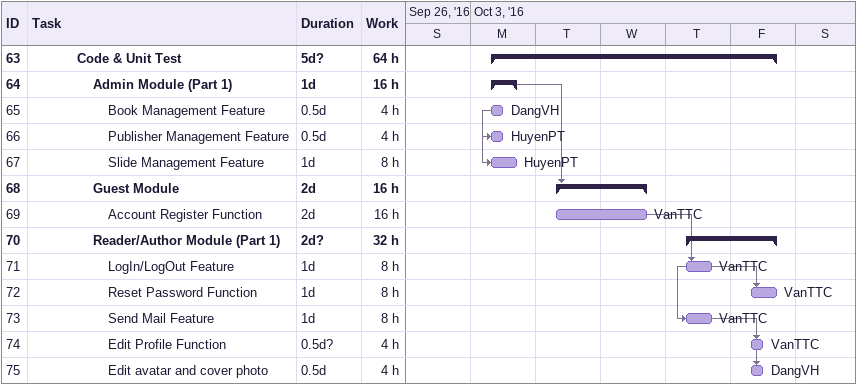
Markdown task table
| ID | Level | Task | Duration | Start | Finish | Predecessors | Resources | Work (h) |
|---|---|---|---|---|---|---|---|---|
| 63 | 4 | **Code & Unit Test** | 5d? | 2016-10-03 | 2016-10-07 |  |  | 64 |
| 64 | 5 | **Admin Module (Part 1)** | 1d | 2016-10-03 | 2016-10-03 |  |  | 16 |
| 65 | 6 | Book Management Feature | 0.5d | 2016-10-03 | 2016-10-03 |  | DangVH | 4 |
| 66 | 6 | Publisher Management Feature | 0.5d | 2016-10-03 | 2016-10-03 | 65SS | HuyenPT | 4 |
| 67 | 6 | Slide Management Feature | 1d | 2016-10-03 | 2016-10-03 | 65SS | HuyenPT | 8 |
| 68 | 5 | **Guest Module** | 2d | 2016-10-04 | 2016-10-05 | 64 |  | 16 |
| 69 | 6 | Account Register Function | 2d | 2016-10-04 | 2016-10-05 |  | VanTTC | 16 |
| 70 | 5 | **Reader/Author Module (Part 1)** | 2d? | 2016-10-06 | 2016-10-07 |  |  | 32 |
| 71 | 6 | LogIn/LogOut Feature | 1d | 2016-10-06 | 2016-10-06 | 69 | VanTTC | 8 |
| 72 | 6 | Reset Password Function | 1d | 2016-10-07 | 2016-10-07 | 71 | VanTTC | 8 |
| 73 | 6 | Send Mail Feature | 1d | 2016-10-06 | 2016-10-06 | 71SS | VanTTC | 8 |
| 74 | 6 | Edit Profile Function | 0.5d? | 2016-10-07 | 2016-10-07 | 73 | VanTTC | 4 |
| 75 | 6 | Edit avatar and cover photo | 0.5d | 2016-10-07 | 2016-10-07 | 73 | DangVH | 4 |
